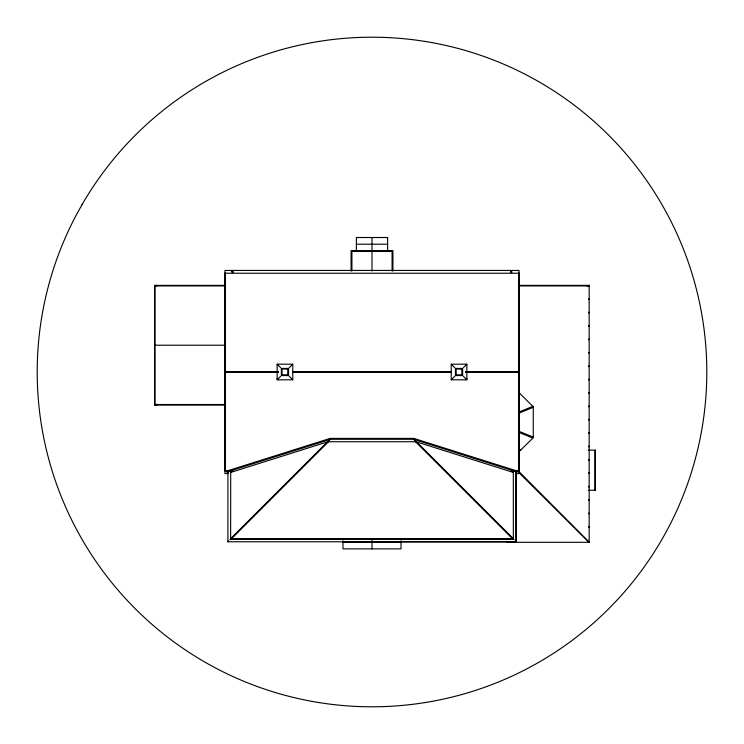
<?xml version="1.0" encoding="UTF-8"?>
<svg xmlns="http://www.w3.org/2000/svg" width="744" height="744" viewBox="0 0 744 744"><rect width="100%" height="100%" fill="white"/><g stroke="black" fill="none" stroke-linecap="round" stroke-linejoin="round"><path stroke-width="1.12" d="M518.419 285.371L589.174 285.371L589.174 542.302L518.577 472.263M519.135 471.705L589.174 542.302L506.822 542.302M277.14 379.812L277.14 364.188L292.764 364.188L292.764 379.812L277.14 379.812L281.046 375.906M288.858 368.094L292.764 364.188M228.613 472.84L227.897 473.556L224.967 473.556L224.967 470.766L230.649 470.803L330.382 439.286L413.618 439.286L513.314 470.766L519.033 470.831L519.033 473.593L516.104 473.593L515.387 472.877M229.97 471.482L230.687 470.766L230.649 539.019L513.351 539.047L514.03 539.726M230.687 538.628L327.425 441.889M516.066 473.556L516.066 541.771L227.897 541.771L228.613 541.055M229.97 539.698L230.687 538.981L513.314 538.981M230.687 472.44L327.937 441.731L330.382 439.286M231.254 538.981L328.504 441.731M451.236 379.812L451.236 364.188L466.86 364.188L466.86 379.812L451.236 379.812L455.142 375.906M462.954 368.094L466.86 364.188M519.312 451.45L533.262 437.695L533.262 406.745L519.08 392.758M519.396 411.86L532.862 406.354M518.447 413.357L533.262 407.303M227.701 470.766L330.169 438.402L413.831 438.402L516.299 470.766M356.376 244.218L387.624 244.218M225.581 285.371L154.706 285.371L154.706 405.062L225.581 405.062M154.706 285.928L225.534 285.928M518.866 285.928L589.174 285.928M154.826 286.208L155.161 285.371M588.839 298.762L588.839 299.599M588.839 312.154L588.839 312.992M588.839 325.547L588.839 326.384M588.839 338.939L588.839 339.776M154.706 345.216L225.534 345.216M588.839 352.331L588.839 353.168M588.839 365.723L588.839 366.56M225.246 371.563L278.396 371.563M292.941 371.563L451.199 371.563M465.744 371.563L518.754 371.563M224.688 372L278.396 372M292.941 372L451.199 372M465.744 372L519.312 372M225.246 372.437L278.396 372.437M292.941 372.437L451.199 372.437M465.744 372.437L518.754 372.437M277.14 378.696L278.256 378.696M465.744 378.696L466.86 378.696M588.839 379.115L588.839 379.952M588.839 392.507L588.839 393.344M154.826 404.224L155.161 405.062M154.706 404.504L225.534 404.504M588.839 405.899L588.839 406.736M588.839 419.291L588.839 420.127M588.839 432.683L588.839 433.519M327.937 441.731L416.063 441.731L513.314 472.44M588.839 446.075L588.839 446.912M588.365 450.12L595.2 450.12L595.2 490.296L588.365 490.296M588.839 459.467L588.839 460.303M233.002 470.766L224.688 470.766L224.688 273.234L519.312 273.234L519.312 470.766L510.998 470.766M588.839 472.719L588.839 473.556M588.839 486.251L588.839 487.088M588.839 499.643L588.839 500.48M588.839 513.034L588.839 513.871M588.839 526.427L588.839 527.264M516.104 473.593L516.104 541.809L372 541.809L372 538.981M342.984 542.19L401.016 542.19M588.411 542.125L589.174 542.302L589.174 541.744M518.531 449.636L520.688 450.092M518.447 431.083L533.262 437.137M519.396 432.58L532.862 438.077M451.236 364.188L455.142 368.094M462.954 375.906L466.86 379.812M513.351 539.047L513.314 470.766L514.03 471.519M416.575 441.889L513.314 538.628M413.618 439.286L416.063 441.731M515.387 541.093L516.104 541.809M415.505 441.731L512.756 538.981M277.14 364.188L281.046 368.094M288.858 375.906L292.764 379.812M588.997 541.539L589.043 542.171M595.061 450.12L595.061 490.296M589.174 285.371L589.174 286.208L588.839 285.371M587.183 285.371L587.183 286.208M519.033 273.234L519.033 270.444L224.967 270.444L224.967 273.234M518.754 273.234L518.754 470.766M401.016 540.795L401.016 548.886L342.984 548.886L342.984 540.795M392.925 271.039L392.925 250.635L351.075 250.635L351.075 271.039M392.088 270.965L392.088 251.472L351.912 251.472L351.912 270.965M372 237.522L372 271.039M372 542.19L372 548.886M227.934 473.519L227.897 541.771M225.246 273.234L225.246 470.766M156.817 285.371L156.817 286.208M156.817 404.224L156.817 405.062M154.826 285.371L154.826 405.062M281.372 369.405L281.372 374.595A1.395 1.395 0 0 0 282.357 375.581L287.547 375.581A1.395 1.395 0 0 0 288.533 374.595L288.533 369.405A1.395 1.395 0 0 0 287.547 368.419L282.357 368.419A1.395 1.395 0 0 0 281.372 369.405M281.93 369.517L282.134 374.818L287.779 374.818L287.779 369.182L282.739 368.931L281.93 369.517M455.468 369.405L455.468 374.595A1.395 1.395 0 0 0 456.453 375.581L461.643 375.581A1.395 1.395 0 0 0 462.629 374.595L462.629 369.405A1.395 1.395 0 0 0 461.643 368.419L456.453 368.419A1.395 1.395 0 0 0 455.468 369.405M456.026 369.517L456.221 374.818L461.866 374.818L461.866 369.182L456.835 368.931L456.026 369.517M231.849 271.421L232.156 272.564L233.3 272.257L232.993 271.114L231.849 271.421M510.496 271.421L510.803 272.564L511.946 272.257L511.639 271.114L510.496 271.421M82.054 204.6L76.734 214.179A334.8 334.8 0 0 0 575.809 637.617L584.393 630.8A334.8 334.8 0 0 0 608.741 608.741L616.358 600.864A334.8 334.8 0 0 0 644.137 567.012L650.377 558.009A334.8 334.8 0 0 0 548.793 87.69A334.8 334.8 0 0 0 82.054 204.6M227.245 471.557L227.245 472.747L228.427 472.747L228.427 471.557L227.245 471.557M515.685 471.557L515.685 472.747L516.866 472.747L516.866 471.557L515.685 471.557M387.624 237.522L356.376 237.522L356.376 250.914L387.624 250.914L387.624 237.522"/></g></svg>
